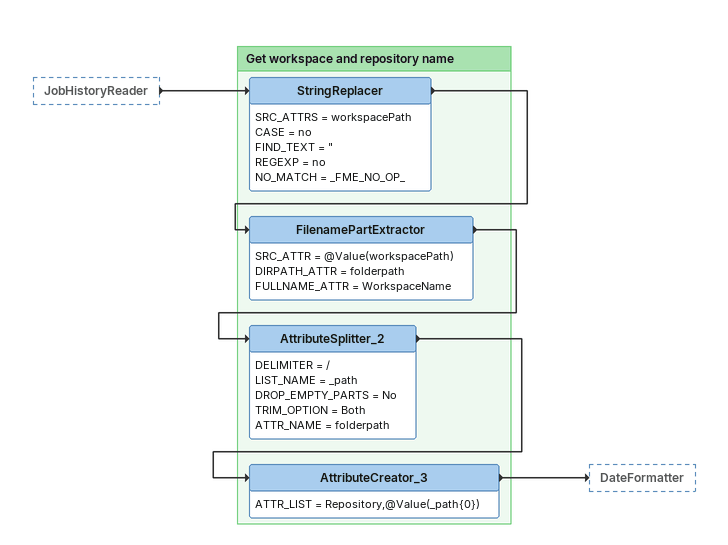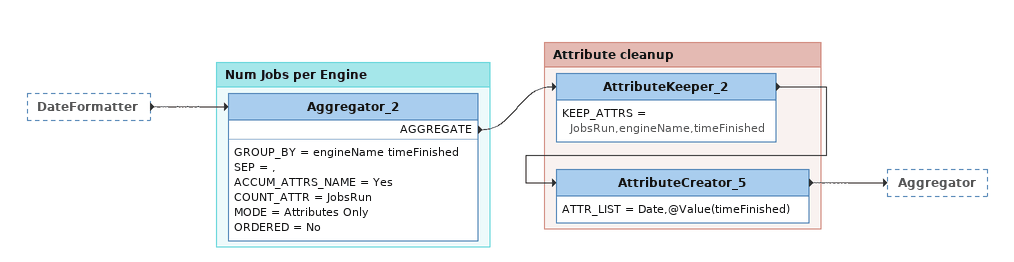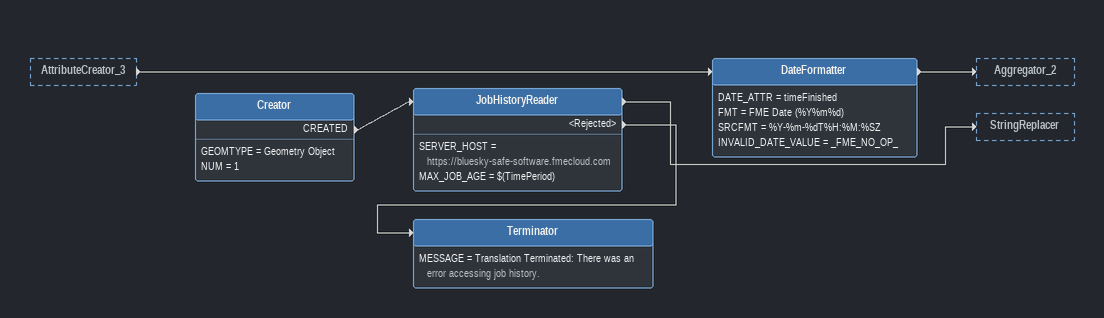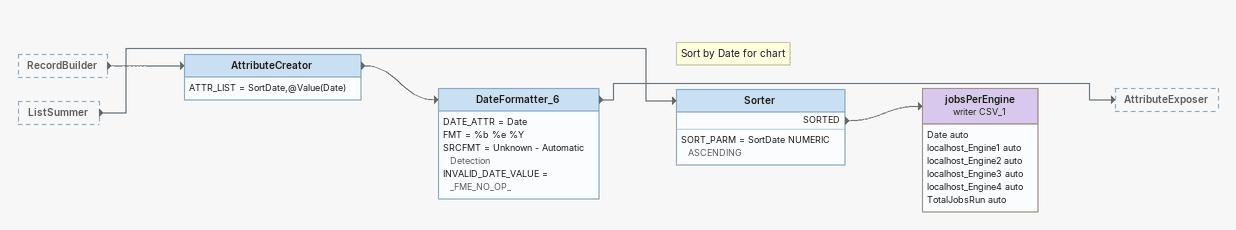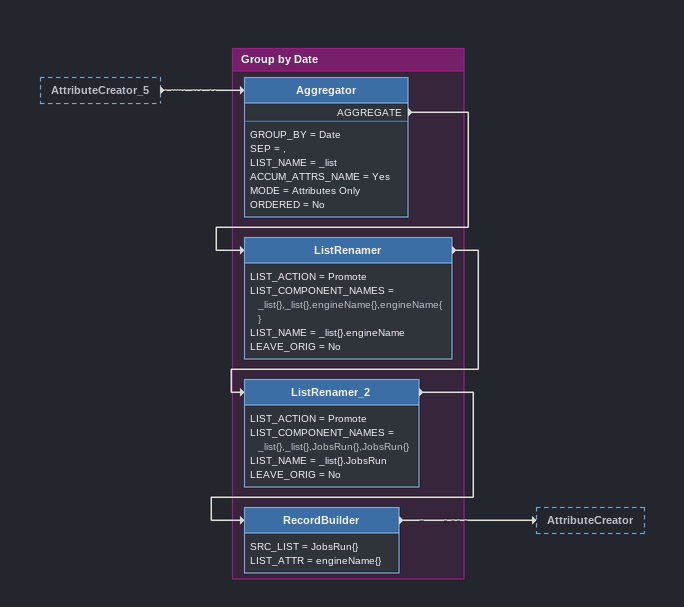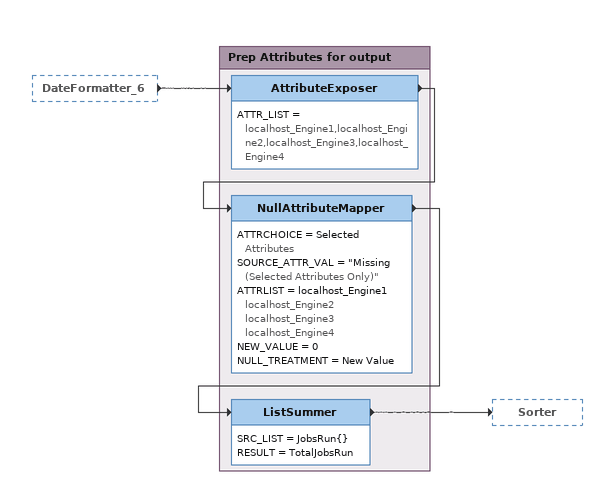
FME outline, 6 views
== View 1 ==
JobHistoryReader [outside]
    -> StringReplacer

Bookmark: Get workspace and repository name
StringReplacer
    SRC_ATTRS = workspacePath
    CASE = no
    FIND_TEXT = "
    REGEXP = no
    NO_MATCH = _FME_NO_OP_
    -> FilenamePartExtractor
FilenamePartExtractor
    SRC_ATTR = @Value(workspacePath)
    DIRPATH_ATTR = folderpath
    FULLNAME_ATTR = WorkspaceName
    -> AttributeSplitter_2
AttributeSplitter_2
    DELIMITER = /
    LIST_NAME = _path
    DROP_EMPTY_PARTS = No
    TRIM_OPTION = Both
    ATTR_NAME = folderpath
    -> AttributeCreator_3
AttributeCreator_3
    ATTR_LIST = Repository,@Value(_path{0})
    -> DateFormatter

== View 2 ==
DateFormatter [outside]
    -> Aggregator_2

Bookmark: Num Jobs per Engine
Aggregator_2
    GROUP_BY = engineName timeFinished
    SEP = ,
    ACCUM_ATTRS_NAME = Yes
    COUNT_ATTR = JobsRun
    MODE = Attributes Only
    ORDERED = No
    AGGREGATE -> AttributeKeeper_2

Bookmark: Attribute cleanup
AttributeKeeper_2
    KEEP_ATTRS = JobsRun,engineName,timeFinished
    -> AttributeCreator_5
AttributeCreator_5
    ATTR_LIST = Date,@Value(timeFinished)
    -> Aggregator

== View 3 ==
AttributeCreator_3 [outside]
    -> DateFormatter
Creator
    GEOMTYPE = Geometry Object
    NUM = 1
    CREATED -> JobHistoryReader
JobHistoryReader
    SERVER_HOST = https://bluesky-safe-software.fmecloud.com
    MAX_JOB_AGE = $(TimePeriod)
    -> StringReplacer
    <Rejected> -> Terminator
DateFormatter
    DATE_ATTR = timeFinished
    FMT = FME Date (%Y%m%d)
    SRCFMT = %Y-%m-%dT%H:%M:%SZ
    INVALID_DATE_VALUE = _FME_NO_OP_
    -> Aggregator_2
Terminator
    MESSAGE = Translation Terminated: There was an error accessing job history.

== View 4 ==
RecordBuilder [outside]
    -> AttributeCreator
ListSummer [outside]
    -> Sorter
AttributeCreator
    ATTR_LIST = SortDate,@Value(Date)
    -> DateFormatter_6
DateFormatter_6
    DATE_ATTR = Date
    FMT = %b %e %Y
    SRCFMT = Unknown - Automatic Detection
    INVALID_DATE_VALUE = _FME_NO_OP_
    -> AttributeExposer
Note: Sort by Date for chart
Sorter
    SORT_PARM = SortDate NUMERIC ASCENDING
    SORTED -> jobsPerEngine (writer CSV_1)
jobsPerEngine (writer CSV_1)
    attributes: Date auto, localhost_Engine1 auto, localhost_Engine2 auto, localhost_Engine3 auto, localhost_Engine4 auto, TotalJobsRun auto

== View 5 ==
AttributeCreator_5 [outside]
    -> Aggregator

Bookmark: Group by Date
Aggregator
    GROUP_BY = Date
    SEP = ,
    LIST_NAME = _list
    ACCUM_ATTRS_NAME = Yes
    MODE = Attributes Only
    ORDERED = No
    AGGREGATE -> ListRenamer
ListRenamer
    LIST_ACTION = Promote
    LIST_COMPONENT_NAMES = _list{},_list{},engineName{},engineName{}
    LIST_NAME = _list{}.engineName
    LEAVE_ORIG = No
    -> ListRenamer_2
ListRenamer_2
    LIST_ACTION = Promote
    LIST_COMPONENT_NAMES = _list{},_list{},JobsRun{},JobsRun{}
    LIST_NAME = _list{}.JobsRun
    LEAVE_ORIG = No
    -> RecordBuilder
RecordBuilder
    SRC_LIST = JobsRun{}
    LIST_ATTR = engineName{}
    -> AttributeCreator

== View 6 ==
DateFormatter_6 [outside]
    -> AttributeExposer

Bookmark: Prep Attributes for output
AttributeExposer
    ATTR_LIST = localhost_Engine1,localhost_Engine2,localhost_Engine3,localhost_Engine4
    -> NullAttributeMapper
NullAttributeMapper
    ATTRCHOICE = Selected Attributes
    SOURCE_ATTR_VAL = "Missing (Selected Attributes Only)"
    ATTRLIST = localhost_Engine1 localhost_Engine2 localhost_Engine3 localhost_Engine4
    NEW_VALUE = 0
    NULL_TREATMENT = New Value
    -> ListSummer
ListSummer
    SRC_LIST = JobsRun{}
    RESULT = TotalJobsRun
    -> Sorter
